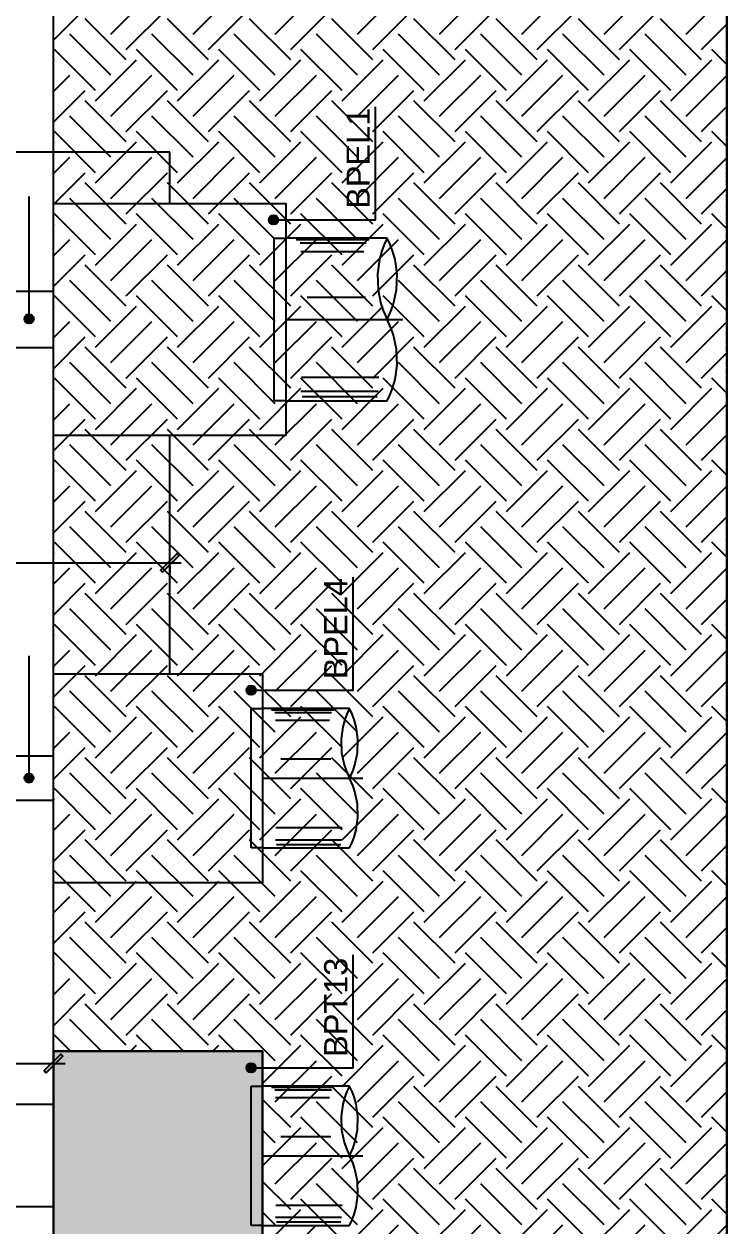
# Model space of a CAD drawing. Extents: x -1789 to 4156, y -3064 to 1391.
# Drawn here: x 1844 to 2147, y -883 to -366 of the extents above; entities that cross this region are included whole.
import ezdxf

# ---------------------------------------------------------------- set-up
doc = ezdxf.new("R2010")
doc.units = 0
doc.linetypes.add('ESTILO_TQS_0003', pattern=[0.92, 0.3, -0.15, 0.02, -0.15, 0.3])
doc.linetypes.add('ESTILO_TQS_0005', pattern=[0.4, 0.3, -0.1])
for name, color, linetype in [('1', 1, 'CONTINUOUS'), ('13', 35, 'CONTINUOUS'), ('2', 2, 'CONTINUOUS'), ('3', 3, 'CONTINUOUS'), ('4', 4, 'CONTINUOUS'), ('8', 8, 'CONTINUOUS')]:
    doc.layers.add(name, color=color, linetype=linetype)
doc.styles.add('TQS_ARIAL', font='arial.ttf')

msp = doc.modelspace()

# ---------------------------------------------------------------- linework, layer by layer
at = {"layer": '1', "linetype": 'Continuous'}
for p, q in [((1846.45735, -493.0661), (1846.45735, -440.2247)), ((2000.53265, -458.2196), (1956.93695, -458.2196)), ((1992.81235, -458.95955), (1961.4085, -458.95955)), ((1991.4491, -460.35265), (1963.03565, -460.35265)), ((1990.42675, -464.12295), (1963.39725, -464.12295)), ((1991.10835, -483.69475), (1966.10915, -483.69485)), ((1996.90175, -518.13625), (1963.578, -518.13615)), ((1996.56095, -524.22785), (1963.39725, -524.22785)), ((1996.22015, -526.5708), (1963.93955, -526.5708)), ((1956.93695, -528.2196), (2000.53265, -528.2196)), ((1651.93695, -597.97875), (1911.93695, -597.97875)), ((1906.93695, -599.4696), (1906.93695, -602.97875)), ((1846.44015, -690.7809), (1846.44015, -637.9395)), ((1984.3047, -660.7196), (1946.93695, -660.7196)), ((1977.6873, -661.35385), (1950.7697, -661.35385)), ((1976.5188, -662.5479), (1952.1644, -662.5479)), ((1975.6425, -665.77965), (1952.47435, -665.77965)), ((1976.2267, -682.55545), (1954.79885, -682.5555)), ((1981.1925, -712.0767), (1952.6293, -712.07665)), ((1980.9004, -717.2981), (1952.47435, -717.2981)), ((1946.93695, -720.7196), (1984.3047, -720.7196)), ((1980.60825, -719.30635), (1952.93915, -719.30635)), ((1856.93695, -826.2197), (1856.93695, -808.49245)), ((1771.93695, -813.49245), (1861.93695, -813.49245)), ((1984.3047, -823.2197), (1946.93695, -823.2197)), ((1977.6873, -823.85395), (1950.7697, -823.85395)), ((1976.5188, -825.048), (1952.1644, -825.048)), ((1975.6425, -828.2797), (1952.47435, -828.2797)), ((1976.2267, -845.05555), (1954.79885, -845.0556)), ((1981.1925, -874.5768), (1952.6293, -874.57675)), ((1946.93695, -883.2197), (1984.3047, -883.2197)), ((1980.9004, -879.7982), (1952.47435, -879.7982)), ((1980.60825, -881.80645), (1952.93915, -881.80645))]:
    msp.add_line(p, q, dxfattribs=at)
at = {"layer": '1', "linetype": 'ESTILO_TQS_0005'}
for p, q in [((1956.93695, -493.2196), (2007.1902, -493.2196)), ((1946.93695, -690.7196), (1990.01115, -690.7196)), ((1946.93695, -853.2197), (1990.01115, -853.2197))]:
    msp.add_line(p, q, dxfattribs=at)
at = {"layer": '1', "linetype": 'Continuous'}
for points in [[(1951.6132, -450.26295), (1995.5301, -450.26295), (1995.5301, -401.63485)], [(2000.5327, -458.2196), (1999.24855, -460.9575), (1998.2376, -463.6343), (1997.1947, -467.36605), (1996.32515, -473.59425), (1996.56065, -480.44565), (1997.8044, -486.42635), (1998.78475, -489.32855), (2000.5327, -493.2196)], [(2000.5326, -493.2196), (2002.28055, -489.32855), (2003.2609, -486.42635), (2004.5047, -480.44565), (2004.74015, -473.59425), (2003.8706, -467.36605), (2002.82765, -463.6343), (2001.81675, -460.9575), (2000.5326, -458.2196)], [(2000.53265, -528.2196), (2001.81675, -525.48175), (2002.82775, -522.8049), (2003.8706, -519.0731), (2004.7402, -512.845), (2004.5048, -505.99355), (2003.26095, -500.0129), (2002.28055, -497.1107), (2000.53265, -493.21965)], [(1903.8428, -601.95675), (1910.9881, -594.8115), (1910.1042, -593.9276), (1902.95895, -601.07285), (1903.8428, -601.95675)], [(1941.9725, -652.7545), (1985.88935, -652.7545), (1985.88935, -604.12645)], [(1984.30475, -660.7196), (1983.20405, -663.0664), (1982.3375, -665.3608), (1981.4436, -668.55945), (1980.69825, -673.89785), (1980.9001, -679.7705), (1981.9662, -684.89685), (1982.8065, -687.38445), (1984.30475, -690.7196)], [(1984.30465, -690.7196), (1985.80285, -687.38445), (1986.6432, -684.89685), (1987.7093, -679.7705), (1987.9111, -673.89785), (1987.1658, -668.55945), (1986.27185, -665.3608), (1985.40535, -663.0664), (1984.30465, -660.7196)], [(1984.3047, -720.7196), (1985.40535, -718.37285), (1986.2719, -716.0784), (1987.1658, -712.87975), (1987.91115, -707.5414), (1987.70935, -701.6687), (1986.64325, -696.54245), (1985.80285, -694.0548), (1984.3047, -690.71965)], [(1941.9725, -815.3695), (1985.88935, -815.3695), (1985.88935, -766.74145)], [(1853.8428, -817.4705), (1860.9881, -810.3252), (1860.1042, -809.4413), (1852.95895, -816.5866), (1853.8428, -817.4705)], [(1984.30475, -823.2197), (1983.20405, -825.56645), (1982.3375, -827.86085), (1981.4436, -831.0595), (1980.69825, -836.39795), (1980.9001, -842.27055), (1981.9662, -847.3969), (1982.8065, -849.8845), (1984.30475, -853.2197)], [(1984.30465, -853.2197), (1985.80285, -849.8845), (1986.6432, -847.3969), (1987.7093, -842.27055), (1987.9111, -836.39795), (1987.1658, -831.0595), (1986.27185, -827.86085), (1985.40535, -825.56645), (1984.30465, -823.2197)], [(1984.3047, -883.2197), (1985.40535, -880.87295), (1986.2719, -878.5785), (1987.1658, -875.37985), (1987.91115, -870.04145), (1987.70935, -864.16875), (1986.64325, -859.0425), (1985.80285, -856.5549), (1984.3047, -853.21975)]]:
    msp.add_lwpolyline(points, dxfattribs=at)
at = {"layer": '1', "linetype": 'ESTILO_TQS_0005'}
for points in [[(1956.93695, -528.2196), (1951.93695, -528.2196), (1951.93695, -458.2196), (1956.93695, -458.2196)], [(1946.93695, -720.7196), (1941.93695, -720.7196), (1941.93695, -660.7196), (1946.93695, -660.7196)], [(1946.93695, -883.2197), (1941.93695, -883.2197), (1941.93695, -823.2197), (1946.93695, -823.2197)]]:
    msp.add_lwpolyline(points, dxfattribs=at)
at = {"layer": '1', "linetype": 'Continuous'}
for centre in [(1951.6132, -450.26295), (1846.44015, -492.896), (1941.9725, -652.7545), (1846.42295, -690.6108), (1941.9725, -815.3695)]:
    msp.add_circle(centre, 2, dxfattribs=at)
for points in [[(1953.6132, -450.26295), (1950.6132, -448.5309), (1949.7338, -449.5789)], [(1953.6132, -450.26295), (1949.7338, -449.5789), (1949.7338, -450.94695)], [(1953.6132, -450.26295), (1951.9605, -448.2933), (1950.6132, -448.5309)], [(1953.6132, -450.26295), (1953.1453, -448.97735), (1951.9605, -448.2933)], [(1953.6132, -450.26295), (1949.7338, -450.94695), (1950.6132, -451.995)], [(1953.6132, -450.26295), (1950.6132, -451.995), (1951.9605, -452.23255)], [(1953.6132, -450.26295), (1951.9605, -452.23255), (1953.1453, -451.5485)], [(1953.6132, -450.26295), (1953.1453, -451.5485), (1953.6132, -450.26295)], [(1848.44015, -492.896), (1845.44015, -491.16395), (1844.56075, -492.21195)], [(1848.44015, -492.896), (1846.78745, -490.92635), (1845.44015, -491.16395)], [(1848.44015, -492.896), (1847.97225, -491.6104), (1846.78745, -490.92635)], [(1848.44015, -492.896), (1844.56075, -492.21195), (1844.56075, -493.58)], [(1848.44015, -492.896), (1844.56075, -493.58), (1845.44015, -494.62805)], [(1848.44015, -492.896), (1845.44015, -494.62805), (1846.78745, -494.8656)], [(1848.44015, -492.896), (1846.78745, -494.8656), (1847.97225, -494.18155)], [(1848.44015, -492.896), (1847.97225, -494.18155), (1848.44015, -492.896)], [(1903.8428, -601.95675), (1910.1042, -593.9276), (1902.95895, -601.07285)], [(1903.8428, -601.95675), (1910.9881, -594.8115), (1910.1042, -593.9276)], [(1903.8428, -601.95675), (1902.95895, -601.07285), (1903.8428, -601.95675)], [(1943.9725, -652.7545), (1940.9725, -651.02245), (1940.0931, -652.0705)], [(1943.9725, -652.7545), (1942.3198, -650.7849), (1940.9725, -651.02245)], [(1943.9725, -652.7545), (1943.5046, -651.46895), (1942.3198, -650.7849)], [(1943.9725, -652.7545), (1940.0931, -652.0705), (1940.0931, -653.43855)], [(1943.9725, -652.7545), (1940.0931, -653.43855), (1940.9725, -654.4866)], [(1943.9725, -652.7545), (1940.9725, -654.4866), (1942.3198, -654.72415)], [(1943.9725, -652.7545), (1942.3198, -654.72415), (1943.5046, -654.0401)], [(1943.9725, -652.7545), (1943.5046, -654.0401), (1943.9725, -652.7545)], [(1848.42295, -690.6108), (1845.42295, -688.87875), (1844.5436, -689.92675)], [(1848.42295, -690.6108), (1844.5436, -689.92675), (1844.5436, -691.2948)], [(1848.42295, -690.6108), (1844.5436, -691.2948), (1845.42295, -692.34285)], [(1848.42295, -690.6108), (1846.77025, -688.64115), (1845.42295, -688.87875)], [(1848.42295, -690.6108), (1845.42295, -692.34285), (1846.77025, -692.5804)], [(1848.42295, -690.6108), (1847.95505, -689.3252), (1846.77025, -688.64115)], [(1848.42295, -690.6108), (1846.77025, -692.5804), (1847.95505, -691.89635)], [(1848.42295, -690.6108), (1847.95505, -691.89635), (1848.42295, -690.6108)], [(1853.8428, -817.4705), (1860.1042, -809.4413), (1852.95895, -816.5866)], [(1853.8428, -817.4705), (1860.9881, -810.3252), (1860.1042, -809.4413)], [(1853.8428, -817.4705), (1852.95895, -816.5866), (1853.8428, -817.4705)], [(1943.9725, -815.3695), (1940.9725, -813.63745), (1940.0931, -814.68545)], [(1943.9725, -815.3695), (1940.0931, -814.68545), (1940.0931, -816.05355)], [(1943.9725, -815.3695), (1940.0931, -816.05355), (1940.9725, -817.10155)], [(1943.9725, -815.3695), (1942.3198, -813.3999), (1940.9725, -813.63745)], [(1943.9725, -815.3695), (1940.9725, -817.10155), (1942.3198, -817.3391)], [(1943.9725, -815.3695), (1943.5046, -814.08395), (1942.3198, -813.3999)], [(1943.9725, -815.3695), (1942.3198, -817.3391), (1943.5046, -816.6551)], [(1943.9725, -815.3695), (1943.5046, -816.6551), (1943.9725, -815.3695)]]:
    msp.add_solid(points, dxfattribs=at)
at = {"layer": '13', "linetype": 'Continuous'}
for p, q in [((1881.64975, -370.3547), (1899.3274, -352.67705)), ((1917.0051, -370.3547), (1934.68275, -352.67705)), ((1952.3604, -370.3547), (1970.0381, -352.67705)), ((1987.71575, -370.3547), (2005.3934, -352.67705)), ((2023.0711, -370.3547), (2040.74875, -352.67705)), ((2058.42645, -370.3547), (2076.1041, -352.67705)), ((2093.78175, -370.3547), (2111.45945, -352.67705)), ((2129.1371, -370.3547), (2146.65185, -352.83995)), ((1856.93695, -372.9704), (1870.6012, -359.30615)), ((1888.27885, -376.98385), (1905.95655, -359.30615)), ((1923.6342, -376.98385), (1941.31185, -359.30615)), ((1958.98955, -376.98385), (1976.6672, -359.30615)), ((1994.3449, -376.98385), (2012.02255, -359.30615)), ((2029.7002, -376.98385), (2047.3779, -359.30615)), ((2065.05555, -376.98385), (2082.73325, -359.30615)), ((2100.4109, -376.98385), (2118.08855, -359.30615)), ((1888.27885, -381.40325), (1870.6012, -363.7256)), ((1923.6342, -381.40325), (1905.95655, -363.7256)), ((1958.98955, -381.40325), (1941.31185, -363.7256)), ((1994.3449, -381.40325), (1976.6672, -363.7256)), ((2029.7002, -381.40325), (2012.02255, -363.7256)), ((2065.05555, -381.40325), (2047.3779, -363.7256)), ((2100.4109, -381.40325), (2082.73325, -363.7256)), ((2135.76625, -381.40325), (2118.08855, -363.7256)), ((2135.76625, -376.98385), (2146.65185, -366.0982)), ((1881.64975, -388.03235), (1863.97205, -370.3547)), ((1917.0051, -388.03235), (1899.3274, -370.3547)), ((1952.3604, -388.03235), (1934.68275, -370.3547)), ((1987.71575, -388.03235), (1970.0381, -370.3547)), ((2023.0711, -388.03235), (2005.3934, -370.3547)), ((2058.42645, -388.03235), (2040.74875, -370.3547)), ((2093.78175, -388.03235), (2076.1041, -370.3547)), ((2129.1371, -388.03235), (2111.45945, -370.3547)), ((2146.65185, -370.1918), (2146.65185, -370.1918)), ((1875.0206, -394.6615), (1857.34295, -376.98385)), ((1910.37595, -394.6615), (1892.6983, -376.98385)), ((1945.7313, -394.6615), (1928.0536, -376.98385)), ((1981.08665, -394.6615), (1963.40895, -376.98385)), ((2016.44195, -394.6615), (1998.7643, -376.98385)), ((2051.7973, -394.6615), (2034.11965, -376.98385)), ((2087.15265, -394.6615), (2069.47495, -376.98385)), ((2122.508, -394.6615), (2104.8303, -376.98385)), ((2146.65185, -383.45005), (2140.18565, -376.98385)), ((1856.93695, -381.8092), (1857.34295, -381.40325)), ((1875.0206, -399.0809), (1892.6983, -381.40325)), ((1910.37595, -399.0809), (1928.0536, -381.40325)), ((1945.7313, -399.0809), (1963.40895, -381.40325)), ((1981.08665, -399.0809), (1998.7643, -381.40325)), ((2016.44195, -399.0809), (2034.11965, -381.40325)), ((2051.7973, -399.0809), (2069.47495, -381.40325)), ((2087.15265, -399.0809), (2104.8303, -381.40325)), ((2122.508, -399.0809), (2140.18565, -381.40325)), ((1856.93695, -395.06745), (1863.97205, -388.03235)), ((1881.64975, -405.71005), (1899.3274, -388.03235)), ((1917.0051, -405.71005), (1934.68275, -388.03235)), ((1952.3604, -405.71005), (1970.0381, -388.03235)), ((1987.71575, -405.71005), (2005.3934, -388.03235)), ((2023.0711, -405.71005), (2040.74875, -388.03235)), ((2058.42645, -405.71005), (2076.1041, -388.03235)), ((2093.78175, -405.71005), (2111.45945, -388.03235)), ((2129.1371, -405.71005), (2146.65185, -388.1953)), ((2146.65185, -392.28885), (2146.65185, -392.28885)), ((1856.93695, -408.32575), (1870.6012, -394.6615)), ((1888.27885, -412.33915), (1905.95655, -394.6615)), ((1923.6342, -412.33915), (1941.31185, -394.6615)), ((1958.98955, -412.33915), (1976.6672, -394.6615)), ((1994.3449, -412.33915), (2012.02255, -394.6615)), ((2029.7002, -412.33915), (2047.3779, -394.6615)), ((2065.05555, -412.33915), (2082.73325, -394.6615)), ((2100.4109, -412.33915), (2118.08855, -394.6615)), ((1888.27885, -416.7586), (1870.6012, -399.0809)), ((1923.6342, -416.7586), (1905.95655, -399.0809)), ((1958.98955, -416.7586), (1941.31185, -399.0809)), ((1994.3449, -416.7586), (1976.6672, -399.0809)), ((2029.7002, -416.7586), (2012.02255, -399.0809)), ((2065.05555, -416.7586), (2047.3779, -399.0809)), ((2100.4109, -416.7586), (2082.73325, -399.0809)), ((2135.76625, -416.7586), (2118.08855, -399.0809)), ((2135.76625, -412.33915), (2146.65185, -401.45355)), ((1881.64975, -423.3877), (1863.97205, -405.71005)), ((1917.0051, -423.3877), (1899.3274, -405.71005)), ((1952.3604, -423.3877), (1934.68275, -405.71005)), ((1987.71575, -423.3877), (1970.0381, -405.71005)), ((2023.0711, -423.3877), (2005.3934, -405.71005)), ((2058.42645, -423.3877), (2040.74875, -405.71005)), ((2093.78175, -423.3877), (2076.1041, -405.71005)), ((2129.1371, -423.3877), (2111.45945, -405.71005)), ((2146.65185, -405.5471), (2146.65185, -405.5471)), ((1875.0206, -430.01685), (1857.34295, -412.33915)), ((1910.37595, -430.01685), (1892.6983, -412.33915)), ((1945.7313, -430.01685), (1928.0536, -412.33915)), ((1981.08665, -430.01685), (1963.40895, -412.33915)), ((2016.44195, -430.01685), (1998.7643, -412.33915)), ((2051.7973, -430.01685), (2034.11965, -412.33915)), ((2087.15265, -430.01685), (2069.47495, -412.33915)), ((2122.508, -430.01685), (2104.8303, -412.33915)), ((2146.65185, -418.80535), (2140.18565, -412.33915)), ((1856.93695, -417.16455), (1857.34295, -416.7586)), ((1875.0206, -434.43625), (1892.6983, -416.7586)), ((1910.37595, -434.43625), (1928.0536, -416.7586)), ((1945.7313, -434.43625), (1963.40895, -416.7586)), ((1981.08665, -434.43625), (1998.7643, -416.7586)), ((2016.44195, -434.43625), (2034.11965, -416.7586)), ((2051.7973, -434.43625), (2069.47495, -416.7586)), ((2087.15265, -434.43625), (2104.8303, -416.7586)), ((2122.508, -434.43625), (2140.18565, -416.7586)), ((1856.93695, -430.4228), (1863.97205, -423.3877)), ((1881.64975, -441.0654), (1899.3274, -423.3877)), ((1917.0051, -441.0654), (1934.68275, -423.3877)), ((1952.3604, -441.0654), (1970.0381, -423.3877)), ((1987.71575, -441.0654), (2005.3934, -423.3877)), ((2023.0711, -441.0654), (2040.74875, -423.3877)), ((2058.42645, -441.0654), (2076.1041, -423.3877)), ((2093.78175, -441.0654), (2111.45945, -423.3877)), ((2129.1371, -441.0654), (2146.65185, -423.55065)), ((2146.65185, -427.6442), (2146.65185, -427.6442)), ((1856.93695, -443.68105), (1870.6012, -430.01685)), ((1888.27885, -452.11395), (1870.6012, -434.43625)), ((1888.27885, -447.6945), (1905.95655, -430.01685)), ((1923.6342, -452.11395), (1905.95655, -434.43625)), ((1923.6342, -447.6945), (1941.31185, -430.01685)), ((1958.98955, -452.11395), (1941.31185, -434.43625)), ((1958.98955, -447.6945), (1976.6672, -430.01685)), ((1994.3449, -452.11395), (1976.6672, -434.43625)), ((1994.3449, -447.6945), (2012.02255, -430.01685)), ((2029.7002, -452.11395), (2012.02255, -434.43625)), ((2029.7002, -447.6945), (2047.3779, -430.01685)), ((2065.05555, -452.11395), (2047.3779, -434.43625)), ((2065.05555, -447.6945), (2082.73325, -430.01685)), ((2100.4109, -452.11395), (2082.73325, -434.43625)), ((2100.4109, -447.6945), (2118.08855, -430.01685)), ((2135.76625, -452.11395), (2118.08855, -434.43625)), ((2135.76625, -447.6945), (2146.65185, -436.8089)), ((1881.64975, -458.74305), (1863.97205, -441.0654)), ((1917.0051, -458.74305), (1899.3274, -441.0654)), ((1952.3604, -458.74305), (1934.68275, -441.0654)), ((1987.71575, -458.74305), (1970.0381, -441.0654)), ((2023.0711, -458.74305), (2005.3934, -441.0654)), ((2058.42645, -458.74305), (2040.74875, -441.0654)), ((2093.78175, -458.74305), (2076.1041, -441.0654)), ((2129.1371, -458.74305), (2111.45945, -441.0654)), ((2146.65185, -440.90245), (2146.65185, -440.90245)), ((1875.0206, -465.3722), (1857.34295, -447.6945)), ((1910.37595, -465.3722), (1892.6983, -447.6945)), ((1945.7313, -465.3722), (1928.0536, -447.6945)), ((1981.08665, -465.3722), (1963.40895, -447.6945)), ((2016.44195, -465.3722), (1998.7643, -447.6945)), ((2051.7973, -465.3722), (2034.11965, -447.6945)), ((2087.15265, -465.3722), (2069.47495, -447.6945)), ((2122.508, -465.3722), (2104.8303, -447.6945)), ((2146.65185, -454.1607), (2140.18565, -447.6945)), ((1856.93695, -452.5199), (1857.34295, -452.11395)), ((1875.0206, -469.7916), (1892.6983, -452.11395)), ((1910.37595, -469.7916), (1928.0536, -452.11395)), ((1945.7313, -469.7916), (1963.40895, -452.11395)), ((1981.08665, -469.7916), (1998.7643, -452.11395)), ((2016.44195, -469.7916), (2034.11965, -452.11395)), ((2051.7973, -469.7916), (2069.47495, -452.11395)), ((2087.15265, -469.7916), (2104.8303, -452.11395)), ((2122.508, -469.7916), (2140.18565, -452.11395)), ((1856.93695, -465.77815), (1863.97205, -458.74305)), ((1881.64975, -476.4207), (1899.3274, -458.74305)), ((1917.0051, -476.4207), (1934.68275, -458.74305)), ((1952.3604, -476.4207), (1970.0381, -458.74305)), ((1987.71575, -476.4207), (2005.3934, -458.74305)), ((2023.0711, -476.4207), (2040.74875, -458.74305)), ((2058.42645, -476.4207), (2076.1041, -458.74305)), ((2093.78175, -476.4207), (2111.45945, -458.74305)), ((2129.1371, -476.4207), (2146.65185, -458.90595)), ((1856.93695, -479.0364), (1870.6012, -465.3722)), ((1888.27885, -483.04985), (1905.95655, -465.3722)), ((1923.6342, -483.04985), (1941.31185, -465.3722)), ((1958.98955, -483.04985), (1976.6672, -465.3722)), ((1994.3449, -483.04985), (2012.02255, -465.3722)), ((2029.7002, -483.04985), (2047.3779, -465.3722)), ((2065.05555, -483.04985), (2082.73325, -465.3722)), ((2100.4109, -483.04985), (2118.08855, -465.3722)), ((2146.65185, -462.99955), (2146.65185, -462.99955)), ((1888.27885, -487.46925), (1870.6012, -469.7916)), ((1923.6342, -487.46925), (1905.95655, -469.7916)), ((1958.98955, -487.46925), (1941.31185, -469.7916)), ((1994.3449, -487.46925), (1976.6672, -469.7916)), ((2029.7002, -487.46925), (2012.02255, -469.7916)), ((2065.05555, -487.46925), (2047.3779, -469.7916)), ((2100.4109, -487.46925), (2082.73325, -469.7916)), ((2135.76625, -487.46925), (2118.08855, -469.7916)), ((2135.76625, -483.04985), (2146.65185, -472.16425)), ((1881.64975, -494.0984), (1863.97205, -476.4207)), ((1917.0051, -494.0984), (1899.3274, -476.4207)), ((1952.3604, -494.0984), (1934.68275, -476.4207)), ((1987.71575, -494.0984), (1970.0381, -476.4207)), ((2023.0711, -494.0984), (2005.3934, -476.4207)), ((2058.42645, -494.0984), (2040.74875, -476.4207)), ((2093.78175, -494.0984), (2076.1041, -476.4207)), ((2129.1371, -494.0984), (2111.45945, -476.4207)), ((2146.65185, -476.2578), (2146.65185, -476.2578)), ((1875.0206, -500.7275), (1857.34295, -483.04985)), ((1910.37595, -500.7275), (1892.6983, -483.04985)), ((1945.7313, -500.7275), (1928.0536, -483.04985)), ((1981.08665, -500.7275), (1963.40895, -483.04985)), ((2016.44195, -500.7275), (1998.7643, -483.04985)), ((2051.7973, -500.7275), (2034.11965, -483.04985)), ((2087.15265, -500.7275), (2069.47495, -483.04985)), ((2122.508, -500.7275), (2104.8303, -483.04985)), ((2146.65185, -489.51605), (2140.18565, -483.04985)), ((1856.93695, -487.87525), (1857.34295, -487.46925)), ((1875.0206, -505.14695), (1892.6983, -487.46925)), ((1910.37595, -505.14695), (1928.0536, -487.46925)), ((1945.7313, -505.14695), (1963.40895, -487.46925)), ((1981.08665, -505.14695), (1998.7643, -487.46925)), ((2016.44195, -505.14695), (2034.11965, -487.46925)), ((2051.7973, -505.14695), (2069.47495, -487.46925)), ((2087.15265, -505.14695), (2104.8303, -487.46925)), ((2122.508, -505.14695), (2140.18565, -487.46925)), ((1856.93695, -501.1335), (1863.97205, -494.0984)), ((1881.64975, -511.77605), (1899.3274, -494.0984)), ((1917.0051, -511.77605), (1934.68275, -494.0984)), ((1952.3604, -511.77605), (1970.0381, -494.0984)), ((1987.71575, -511.77605), (2005.3934, -494.0984)), ((2023.0711, -511.77605), (2040.74875, -494.0984)), ((2058.42645, -511.77605), (2076.1041, -494.0984)), ((2093.78175, -511.77605), (2111.45945, -494.0984)), ((2129.1371, -511.77605), (2146.65185, -494.2613)), ((1856.93695, -514.39175), (1870.6012, -500.7275)), ((1888.27885, -518.4052), (1905.95655, -500.7275)), ((1923.6342, -518.4052), (1941.31185, -500.7275)), ((1958.98955, -518.4052), (1976.6672, -500.7275)), ((1994.3449, -518.4052), (2012.02255, -500.7275)), ((2029.7002, -518.4052), (2047.3779, -500.7275)), ((2065.05555, -518.4052), (2082.73325, -500.7275)), ((2100.4109, -518.4052), (2118.08855, -500.7275)), ((2146.65185, -498.3549), (2146.65185, -498.3549)), ((1888.27885, -522.8246), (1870.6012, -505.14695)), ((1923.6342, -522.8246), (1905.95655, -505.14695)), ((1958.98955, -522.8246), (1941.31185, -505.14695)), ((1994.3449, -522.8246), (1976.6672, -505.14695)), ((2029.7002, -522.8246), (2012.02255, -505.14695)), ((2065.05555, -522.8246), (2047.3779, -505.14695)), ((2100.4109, -522.8246), (2082.73325, -505.14695)), ((2135.76625, -522.8246), (2118.08855, -505.14695)), ((1881.64975, -529.45375), (1863.97205, -511.77605)), ((1917.0051, -529.45375), (1899.3274, -511.77605)), ((1952.3604, -529.45375), (1934.68275, -511.77605)), ((1987.71575, -529.45375), (1970.0381, -511.77605)), ((2023.0711, -529.45375), (2005.3934, -511.77605)), ((2058.42645, -529.45375), (2040.74875, -511.77605)), ((2093.78175, -529.45375), (2076.1041, -511.77605)), ((2129.1371, -529.45375), (2111.45945, -511.77605)), ((2135.76625, -518.4052), (2146.65185, -507.51955)), ((2146.65185, -511.61315), (2146.65185, -511.61315)), ((1875.0206, -536.08285), (1857.34295, -518.4052)), ((1910.37595, -536.08285), (1892.6983, -518.4052)), ((1945.7313, -536.08285), (1928.0536, -518.4052)), ((1981.08665, -536.08285), (1963.40895, -518.4052)), ((2016.44195, -536.08285), (1998.7643, -518.4052)), ((2051.7973, -536.08285), (2034.11965, -518.4052)), ((2087.15265, -536.08285), (2069.47495, -518.4052)), ((2122.508, -536.08285), (2104.8303, -518.4052)), ((2146.65185, -524.8714), (2140.18565, -518.4052)), ((1856.93695, -523.2306), (1857.34295, -522.8246)), ((1875.0206, -540.50225), (1892.6983, -522.8246)), ((1910.37595, -540.50225), (1928.0536, -522.8246)), ((1945.7313, -540.50225), (1963.40895, -522.8246)), ((1981.08665, -540.50225), (1998.7643, -522.8246)), ((2016.44195, -540.50225), (2034.11965, -522.8246)), ((2051.7973, -540.50225), (2069.47495, -522.8246)), ((2087.15265, -540.50225), (2104.8303, -522.8246)), ((2122.508, -540.50225), (2140.18565, -522.8246)), ((1856.93695, -536.48885), (1863.97205, -529.45375)), ((1881.64975, -547.1314), (1899.3274, -529.45375)), ((1917.0051, -547.1314), (1934.68275, -529.45375)), ((1952.3604, -547.1314), (1970.0381, -529.45375)), ((1987.71575, -547.1314), (2005.3934, -529.45375)), ((2023.0711, -547.1314), (2040.74875, -529.45375)), ((2058.42645, -547.1314), (2076.1041, -529.45375)), ((2093.78175, -547.1314), (2111.45945, -529.45375)), ((2129.1371, -547.1314), (2146.65185, -529.61665)), ((1856.93695, -549.7471), (1870.6012, -536.08285)), ((1888.27885, -553.76055), (1905.95655, -536.08285)), ((1923.6342, -553.76055), (1941.31185, -536.08285)), ((1958.98955, -553.76055), (1976.6672, -536.08285)), ((1994.3449, -553.76055), (2012.02255, -536.08285)), ((2029.7002, -553.76055), (2047.3779, -536.08285)), ((2065.05555, -553.76055), (2082.73325, -536.08285)), ((2100.4109, -553.76055), (2118.08855, -536.08285)), ((2146.65185, -533.71025), (2146.65185, -533.71025)), ((1888.27885, -558.17995), (1870.6012, -540.50225)), ((1923.6342, -558.17995), (1905.95655, -540.50225)), ((1958.98955, -558.17995), (1941.31185, -540.50225)), ((1994.3449, -558.17995), (1976.6672, -540.50225)), ((2029.7002, -558.17995), (2012.02255, -540.50225)), ((2065.05555, -558.17995), (2047.3779, -540.50225)), ((2100.4109, -558.17995), (2082.73325, -540.50225)), ((2135.76625, -558.17995), (2118.08855, -540.50225)), ((2135.76625, -553.76055), (2146.65185, -542.8749)), ((1881.64975, -564.80905), (1863.97205, -547.1314)), ((1917.0051, -564.80905), (1899.3274, -547.1314)), ((1952.3604, -564.80905), (1934.68275, -547.1314)), ((1987.71575, -564.80905), (1970.0381, -547.1314)), ((2023.0711, -564.80905), (2005.3934, -547.1314)), ((2058.42645, -564.80905), (2040.74875, -547.1314)), ((2093.78175, -564.80905), (2076.1041, -547.1314)), ((2129.1371, -564.80905), (2111.45945, -547.1314)), ((2146.65185, -546.9685), (2146.65185, -546.9685)), ((1856.93695, -558.5859), (1857.34295, -558.17995)), ((1875.0206, -571.4382), (1857.34295, -553.76055)), ((1875.0206, -575.8576), (1892.6983, -558.17995)), ((1910.37595, -571.4382), (1892.6983, -553.76055)), ((1910.37595, -575.8576), (1928.0536, -558.17995)), ((1945.7313, -571.4382), (1928.0536, -553.76055)), ((1945.7313, -575.8576), (1963.40895, -558.17995)), ((1981.08665, -571.4382), (1963.40895, -553.76055)), ((1981.08665, -575.8576), (1998.7643, -558.17995)), ((2016.44195, -571.4382), (1998.7643, -553.76055)), ((2016.44195, -575.8576), (2034.11965, -558.17995)), ((2051.7973, -571.4382), (2034.11965, -553.76055)), ((2051.7973, -575.8576), (2069.47495, -558.17995)), ((2087.15265, -571.4382), (2069.47495, -553.76055)), ((2087.15265, -575.8576), (2104.8303, -558.17995)), ((2122.508, -571.4382), (2104.8303, -553.76055)), ((2122.508, -575.8576), (2140.18565, -558.17995)), ((2146.65185, -560.22675), (2140.18565, -553.76055)), ((1856.93695, -571.84415), (1863.97205, -564.80905)), ((1881.64975, -582.48675), (1899.3274, -564.80905)), ((1917.0051, -582.48675), (1934.68275, -564.80905)), ((1952.3604, -582.48675), (1970.0381, -564.80905)), ((1987.71575, -582.48675), (2005.3934, -564.80905)), ((2023.0711, -582.48675), (2040.74875, -564.80905)), ((2058.42645, -582.48675), (2076.1041, -564.80905)), ((2093.78175, -582.48675), (2111.45945, -564.80905)), ((2129.1371, -582.48675), (2146.65185, -564.972)), ((2146.65185, -569.06555), (2146.65185, -569.06555)), ((1856.93695, -585.1024), (1870.6012, -571.4382)), ((1888.27885, -589.11585), (1905.95655, -571.4382)), ((1923.6342, -589.11585), (1941.31185, -571.4382)), ((1958.98955, -589.11585), (1976.6672, -571.4382)), ((1994.3449, -589.11585), (2012.02255, -571.4382)), ((2029.7002, -589.11585), (2047.3779, -571.4382)), ((2065.05555, -589.11585), (2082.73325, -571.4382)), ((2100.4109, -589.11585), (2118.08855, -571.4382)), ((1888.27885, -593.5353), (1870.6012, -575.8576)), ((1923.6342, -593.5353), (1905.95655, -575.8576)), ((1958.98955, -593.5353), (1941.31185, -575.8576)), ((1994.3449, -593.5353), (1976.6672, -575.8576)), ((2029.7002, -593.5353), (2012.02255, -575.8576)), ((2065.05555, -593.5353), (2047.3779, -575.8576)), ((2100.4109, -593.5353), (2082.73325, -575.8576)), ((2135.76625, -593.5353), (2118.08855, -575.8576)), ((2135.76625, -589.11585), (2146.65185, -578.23025)), ((1881.64975, -600.1644), (1863.97205, -582.48675)), ((1917.0051, -600.1644), (1899.3274, -582.48675)), ((1952.3604, -600.1644), (1934.68275, -582.48675)), ((1987.71575, -600.1644), (1970.0381, -582.48675)), ((2023.0711, -600.1644), (2005.3934, -582.48675)), ((2058.42645, -600.1644), (2040.74875, -582.48675)), ((2093.78175, -600.1644), (2076.1041, -582.48675)), ((2129.1371, -600.1644), (2111.45945, -582.48675)), ((2146.65185, -582.3238), (2146.65185, -582.3238)), ((1875.0206, -606.79355), (1857.34295, -589.11585)), ((1910.37595, -606.79355), (1892.6983, -589.11585)), ((1945.7313, -606.79355), (1928.0536, -589.11585)), ((1981.08665, -606.79355), (1963.40895, -589.11585)), ((2016.44195, -606.79355), (1998.7643, -589.11585)), ((2051.7973, -606.79355), (2034.11965, -589.11585)), ((2087.15265, -606.79355), (2069.47495, -589.11585)), ((2122.508, -606.79355), (2104.8303, -589.11585)), ((2146.65185, -595.58205), (2140.18565, -589.11585)), ((1856.93695, -593.94125), (1857.34295, -593.5353)), ((1875.0206, -611.21295), (1892.6983, -593.5353)), ((1910.37595, -611.21295), (1928.0536, -593.5353)), ((1945.7313, -611.21295), (1963.40895, -593.5353)), ((1981.08665, -611.21295), (1998.7643, -593.5353)), ((2016.44195, -611.21295), (2034.11965, -593.5353)), ((2051.7973, -611.21295), (2069.47495, -593.5353)), ((2087.15265, -611.21295), (2104.8303, -593.5353)), ((2122.508, -611.21295), (2140.18565, -593.5353)), ((1856.93695, -607.1995), (1863.97205, -600.1644)), ((1881.64975, -617.8421), (1899.3274, -600.1644)), ((1917.0051, -617.8421), (1934.68275, -600.1644)), ((1952.3604, -617.8421), (1970.0381, -600.1644)), ((1987.71575, -617.8421), (2005.3934, -600.1644)), ((2023.0711, -617.8421), (2040.74875, -600.1644)), ((2058.42645, -617.8421), (2076.1041, -600.1644)), ((2093.78175, -617.8421), (2111.45945, -600.1644)), ((2129.1371, -617.8421), (2146.65185, -600.32735)), ((2146.65185, -604.4209), (2146.65185, -604.4209)), ((1856.93695, -620.45775), (1870.6012, -606.79355)), ((1888.27885, -624.4712), (1905.95655, -606.79355)), ((1923.6342, -624.4712), (1941.31185, -606.79355)), ((1958.98955, -624.4712), (1976.6672, -606.79355)), ((1994.3449, -624.4712), (2012.02255, -606.79355)), ((2029.7002, -624.4712), (2047.3779, -606.79355)), ((2065.05555, -624.4712), (2082.73325, -606.79355)), ((2100.4109, -624.4712), (2118.08855, -606.79355)), ((1888.27885, -628.8906), (1870.6012, -611.21295)), ((1923.6342, -628.8906), (1905.95655, -611.21295)), ((1958.98955, -628.8906), (1941.31185, -611.21295)), ((1994.3449, -628.8906), (1976.6672, -611.21295)), ((2029.7002, -628.8906), (2012.02255, -611.21295)), ((2065.05555, -628.8906), (2047.3779, -611.21295)), ((2100.4109, -628.8906), (2082.73325, -611.21295)), ((2135.76625, -628.8906), (2118.08855, -611.21295)), ((2135.76625, -624.4712), (2146.65185, -613.5856)), ((1881.64975, -635.51975), (1863.97205, -617.8421)), ((1917.0051, -635.51975), (1899.3274, -617.8421)), ((1952.3604, -635.51975), (1934.68275, -617.8421)), ((1987.71575, -635.51975), (1970.0381, -617.8421)), ((2023.0711, -635.51975), (2005.3934, -617.8421)), ((2058.42645, -635.51975), (2040.74875, -617.8421)), ((2093.78175, -635.51975), (2076.1041, -617.8421)), ((2129.1371, -635.51975), (2111.45945, -617.8421)), ((2146.65185, -617.67915), (2146.65185, -617.67915)), ((1875.0206, -642.14885), (1857.34295, -624.4712)), ((1910.37595, -642.14885), (1892.6983, -624.4712)), ((1945.7313, -642.14885), (1928.0536, -624.4712)), ((1981.08665, -642.14885), (1963.40895, -624.4712)), ((2016.44195, -642.14885), (1998.7643, -624.4712)), ((2051.7973, -642.14885), (2034.11965, -624.4712)), ((2087.15265, -642.14885), (2069.47495, -624.4712)), ((2122.508, -642.14885), (2104.8303, -624.4712)), ((2146.65185, -630.9374), (2140.18565, -624.4712)), ((1856.93695, -629.2966), (1857.34295, -628.8906)), ((1875.0206, -646.5683), (1892.6983, -628.8906)), ((1910.37595, -646.5683), (1928.0536, -628.8906)), ((1945.7313, -646.5683), (1963.40895, -628.8906)), ((1981.08665, -646.5683), (1998.7643, -628.8906)), ((2016.44195, -646.5683), (2034.11965, -628.8906)), ((2051.7973, -646.5683), (2069.47495, -628.8906)), ((2087.15265, -646.5683), (2104.8303, -628.8906)), ((2122.508, -646.5683), (2140.18565, -628.8906)), ((1856.93695, -642.55485), (1863.97205, -635.51975)), ((1881.64975, -653.1974), (1899.3274, -635.51975)), ((1917.0051, -653.1974), (1934.68275, -635.51975)), ((1952.3604, -653.1974), (1970.0381, -635.51975)), ((1987.71575, -653.1974), (2005.3934, -635.51975)), ((2023.0711, -653.1974), (2040.74875, -635.51975)), ((2058.42645, -653.1974), (2076.1041, -635.51975)), ((2093.78175, -653.1974), (2111.45945, -635.51975)), ((2129.1371, -653.1974), (2146.65185, -635.68265)), ((2146.65185, -639.77625), (2146.65185, -639.77625)), ((1856.93695, -655.8131), (1870.6012, -642.14885)), ((1888.27885, -664.24595), (1870.6012, -646.5683)), ((1888.27885, -659.82655), (1905.95655, -642.14885)), ((1923.6342, -664.24595), (1905.95655, -646.5683)), ((1923.6342, -659.82655), (1941.31185, -642.14885)), ((1958.98955, -664.24595), (1941.31185, -646.5683)), ((1958.98955, -659.82655), (1976.6672, -642.14885)), ((1994.3449, -664.24595), (1976.6672, -646.5683)), ((1994.3449, -659.82655), (2012.02255, -642.14885)), ((2029.7002, -664.24595), (2012.02255, -646.5683)), ((2029.7002, -659.82655), (2047.3779, -642.14885)), ((2065.05555, -664.24595), (2047.3779, -646.5683)), ((2065.05555, -659.82655), (2082.73325, -642.14885)), ((2100.4109, -664.24595), (2082.73325, -646.5683)), ((2100.4109, -659.82655), (2118.08855, -642.14885)), ((2135.76625, -664.24595), (2118.08855, -646.5683)), ((2135.76625, -659.82655), (2146.65185, -648.9409)), ((1881.64975, -670.8751), (1863.97205, -653.1974)), ((1917.0051, -670.8751), (1899.3274, -653.1974)), ((1952.3604, -670.8751), (1934.68275, -653.1974)), ((1987.71575, -670.8751), (1970.0381, -653.1974)), ((2023.0711, -670.8751), (2005.3934, -653.1974)), ((2058.42645, -670.8751), (2040.74875, -653.1974)), ((2093.78175, -670.8751), (2076.1041, -653.1974)), ((2129.1371, -670.8751), (2111.45945, -653.1974)), ((2146.65185, -653.0345), (2146.65185, -653.0345)), ((1875.0206, -677.5042), (1857.34295, -659.82655)), ((1910.37595, -677.5042), (1892.6983, -659.82655)), ((1945.7313, -677.5042), (1928.0536, -659.82655)), ((1981.08665, -677.5042), (1963.40895, -659.82655)), ((2016.44195, -677.5042), (1998.7643, -659.82655)), ((2051.7973, -677.5042), (2034.11965, -659.82655)), ((2087.15265, -677.5042), (2069.47495, -659.82655)), ((2122.508, -677.5042), (2104.8303, -659.82655)), ((2146.65185, -666.29275), (2140.18565, -659.82655)), ((1856.93695, -664.65195), (1857.34295, -664.24595)), ((1875.0206, -681.92365), (1892.6983, -664.24595)), ((1910.37595, -681.92365), (1928.0536, -664.24595)), ((1945.7313, -681.92365), (1963.40895, -664.24595)), ((1981.08665, -681.92365), (1998.7643, -664.24595)), ((2016.44195, -681.92365), (2034.11965, -664.24595)), ((2051.7973, -681.92365), (2069.47495, -664.24595)), ((2087.15265, -681.92365), (2104.8303, -664.24595)), ((2122.508, -681.92365), (2140.18565, -664.24595)), ((1856.93695, -677.9102), (1863.97205, -670.8751)), ((1881.64975, -688.55275), (1899.3274, -670.8751)), ((1917.0051, -688.55275), (1934.68275, -670.8751)), ((1952.3604, -688.55275), (1970.0381, -670.8751)), ((1987.71575, -688.55275), (2005.3934, -670.8751)), ((2023.0711, -688.55275), (2040.74875, -670.8751)), ((2058.42645, -688.55275), (2076.1041, -670.8751)), ((2093.78175, -688.55275), (2111.45945, -670.8751)), ((2129.1371, -688.55275), (2146.65185, -671.038)), ((1856.93695, -691.16845), (1870.6012, -677.5042)), ((1888.27885, -695.1819), (1905.95655, -677.5042)), ((1923.6342, -695.1819), (1941.31185, -677.5042)), ((1958.98955, -695.1819), (1976.6672, -677.5042)), ((1994.3449, -695.1819), (2012.02255, -677.5042)), ((2029.7002, -695.1819), (2047.3779, -677.5042)), ((2065.05555, -695.1819), (2082.73325, -677.5042)), ((2100.4109, -695.1819), (2118.08855, -677.5042)), ((2146.65185, -675.1316), (2146.65185, -675.1316)), ((1888.27885, -699.6013), (1870.6012, -681.92365)), ((1923.6342, -699.6013), (1905.95655, -681.92365)), ((1958.98955, -699.6013), (1941.31185, -681.92365)), ((1994.3449, -699.6013), (1976.6672, -681.92365)), ((2029.7002, -699.6013), (2012.02255, -681.92365)), ((2065.05555, -699.6013), (2047.3779, -681.92365)), ((2100.4109, -699.6013), (2082.73325, -681.92365)), ((2135.76625, -699.6013), (2118.08855, -681.92365)), ((2135.76625, -695.1819), (2146.65185, -684.29625)), ((1881.64975, -706.23045), (1863.97205, -688.55275)), ((1917.0051, -706.23045), (1899.3274, -688.55275)), ((1952.3604, -706.23045), (1934.68275, -688.55275)), ((1987.71575, -706.23045), (1970.0381, -688.55275)), ((2023.0711, -706.23045), (2005.3934, -688.55275)), ((2058.42645, -706.23045), (2040.74875, -688.55275)), ((2093.78175, -706.23045), (2076.1041, -688.55275)), ((2129.1371, -706.23045), (2111.45945, -688.55275)), ((2146.65185, -688.38985), (2146.65185, -688.38985)), ((1875.0206, -712.85955), (1857.34295, -695.1819)), ((1910.37595, -712.85955), (1892.6983, -695.1819)), ((1945.7313, -712.85955), (1928.0536, -695.1819)), ((1981.08665, -712.85955), (1963.40895, -695.1819)), ((2016.44195, -712.85955), (1998.7643, -695.1819)), ((2051.7973, -712.85955), (2034.11965, -695.1819)), ((2087.15265, -712.85955), (2069.47495, -695.1819)), ((2122.508, -712.85955), (2104.8303, -695.1819)), ((2146.65185, -701.6481), (2140.18565, -695.1819)), ((1856.93695, -700.00725), (1857.34295, -699.6013)), ((1875.0206, -717.27895), (1892.6983, -699.6013)), ((1910.37595, -717.27895), (1928.0536, -699.6013)), ((1945.7313, -717.27895), (1963.40895, -699.6013)), ((1981.08665, -717.27895), (1998.7643, -699.6013)), ((2016.44195, -717.27895), (2034.11965, -699.6013)), ((2051.7973, -717.27895), (2069.47495, -699.6013)), ((2087.15265, -717.27895), (2104.8303, -699.6013)), ((2122.508, -717.27895), (2140.18565, -699.6013)), ((1856.93695, -713.26555), (1863.97205, -706.23045)), ((1881.64975, -723.9081), (1899.3274, -706.23045)), ((1917.0051, -723.9081), (1934.68275, -706.23045)), ((1952.3604, -723.9081), (1970.0381, -706.23045)), ((1987.71575, -723.9081), (2005.3934, -706.23045)), ((2023.0711, -723.9081), (2040.74875, -706.23045)), ((2058.42645, -723.9081), (2076.1041, -706.23045)), ((2093.78175, -723.9081), (2111.45945, -706.23045)), ((2129.1371, -723.9081), (2146.65185, -706.39335)), ((1856.93695, -726.5238), (1870.6012, -712.85955)), ((1888.27885, -730.5372), (1905.95655, -712.85955)), ((1923.6342, -730.5372), (1941.31185, -712.85955)), ((1958.98955, -730.5372), (1976.6672, -712.85955)), ((1994.3449, -730.5372), (2012.02255, -712.85955)), ((2029.7002, -730.5372), (2047.3779, -712.85955)), ((2065.05555, -730.5372), (2082.73325, -712.85955)), ((2100.4109, -730.5372), (2118.08855, -712.85955)), ((2146.65185, -710.4869), (2146.65185, -710.4869)), ((1888.27885, -734.95665), (1870.6012, -717.27895)), ((1923.6342, -734.95665), (1905.95655, -717.27895)), ((1958.98955, -734.95665), (1941.31185, -717.27895)), ((1994.3449, -734.95665), (1976.6672, -717.27895)), ((2029.7002, -734.95665), (2012.02255, -717.27895)), ((2065.05555, -734.95665), (2047.3779, -717.27895)), ((2100.4109, -734.95665), (2082.73325, -717.27895)), ((2135.76625, -734.95665), (2118.08855, -717.27895)), ((1881.64975, -741.58575), (1863.97205, -723.9081)), ((1917.0051, -741.58575), (1899.3274, -723.9081)), ((1952.3604, -741.58575), (1934.68275, -723.9081)), ((1987.71575, -741.58575), (1970.0381, -723.9081)), ((2023.0711, -741.58575), (2005.3934, -723.9081)), ((2058.42645, -741.58575), (2040.74875, -723.9081)), ((2093.78175, -741.58575), (2076.1041, -723.9081)), ((2129.1371, -741.58575), (2111.45945, -723.9081)), ((2135.76625, -730.5372), (2146.65185, -719.6516)), ((2146.65185, -723.74515), (2146.65185, -723.74515)), ((1875.0206, -748.2149), (1857.34295, -730.5372)), ((1910.37595, -748.2149), (1892.6983, -730.5372)), ((1945.7313, -748.2149), (1928.0536, -730.5372)), ((1981.08665, -748.2149), (1963.40895, -730.5372)), ((2016.44195, -748.2149), (1998.7643, -730.5372)), ((2051.7973, -748.2149), (2034.11965, -730.5372)), ((2087.15265, -748.2149), (2069.47495, -730.5372)), ((2122.508, -748.2149), (2104.8303, -730.5372)), ((2146.65185, -737.00345), (2140.18565, -730.5372)), ((1856.93695, -735.3626), (1857.34295, -734.95665)), ((1875.0206, -752.6343), (1892.6983, -734.95665)), ((1910.37595, -752.6343), (1928.0536, -734.95665)), ((1945.7313, -752.6343), (1963.40895, -734.95665)), ((1981.08665, -752.6343), (1998.7643, -734.95665)), ((2016.44195, -752.6343), (2034.11965, -734.95665)), ((2051.7973, -752.6343), (2069.47495, -734.95665)), ((2087.15265, -752.6343), (2104.8303, -734.95665)), ((2122.508, -752.6343), (2140.18565, -734.95665)), ((1856.93695, -748.62085), (1863.97205, -741.58575)), ((1881.64975, -759.26345), (1899.3274, -741.58575)), ((1917.0051, -759.26345), (1934.68275, -741.58575)), ((1952.3604, -759.26345), (1970.0381, -741.58575)), ((1987.71575, -759.26345), (2005.3934, -741.58575)), ((2023.0711, -759.26345), (2040.74875, -741.58575)), ((2058.42645, -759.26345), (2076.1041, -741.58575)), ((2093.78175, -759.26345), (2111.45945, -741.58575)), ((2129.1371, -759.26345), (2146.65185, -741.7487)), ((1856.93695, -761.8791), (1870.6012, -748.2149)), ((1888.27885, -765.89255), (1905.95655, -748.2149)), ((1923.6342, -765.89255), (1941.31185, -748.2149)), ((1958.98955, -765.89255), (1976.6672, -748.2149)), ((1994.3449, -765.89255), (2012.02255, -748.2149)), ((2029.7002, -765.89255), (2047.3779, -748.2149)), ((2065.05555, -765.89255), (2082.73325, -748.2149)), ((2100.4109, -765.89255), (2118.08855, -748.2149)), ((2146.65185, -745.84225), (2146.65185, -745.84225)), ((1888.27885, -770.312), (1870.6012, -752.6343)), ((1923.6342, -770.312), (1905.95655, -752.6343)), ((1958.98955, -770.312), (1941.31185, -752.6343)), ((1994.3449, -770.312), (1976.6672, -752.6343)), ((2029.7002, -770.312), (2012.02255, -752.6343)), ((2065.05555, -770.312), (2047.3779, -752.6343)), ((2100.4109, -770.312), (2082.73325, -752.6343)), ((2135.76625, -770.312), (2118.08855, -752.6343)), ((2135.76625, -765.89255), (2146.65185, -755.00695)), ((1881.64975, -776.9411), (1863.97205, -759.26345)), ((1917.0051, -776.9411), (1899.3274, -759.26345)), ((1952.3604, -776.9411), (1934.68275, -759.26345)), ((1987.71575, -776.9411), (1970.0381, -759.26345)), ((2023.0711, -776.9411), (2005.3934, -759.26345)), ((2058.42645, -776.9411), (2040.74875, -759.26345)), ((2093.78175, -776.9411), (2076.1041, -759.26345)), ((2129.1371, -776.9411), (2111.45945, -759.26345)), ((2146.65185, -759.1005), (2146.65185, -759.1005)), ((1856.93695, -770.71795), (1857.34295, -770.312)), ((1875.0206, -783.57025), (1857.34295, -765.89255)), ((1875.0206, -787.98965), (1892.6983, -770.312)), ((1910.37595, -783.57025), (1892.6983, -765.89255)), ((1910.37595, -787.98965), (1928.0536, -770.312)), ((1945.7313, -783.57025), (1928.0536, -765.89255)), ((1945.7313, -787.98965), (1963.40895, -770.312)), ((1981.08665, -783.57025), (1963.40895, -765.89255)), ((1981.08665, -787.98965), (1998.7643, -770.312)), ((2016.44195, -783.57025), (1998.7643, -765.89255)), ((2016.44195, -787.98965), (2034.11965, -770.312)), ((2051.7973, -783.57025), (2034.11965, -765.89255)), ((2051.7973, -787.98965), (2069.47495, -770.312)), ((2087.15265, -783.57025), (2069.47495, -765.89255)), ((2087.15265, -787.98965), (2104.8303, -770.312)), ((2122.508, -783.57025), (2104.8303, -765.89255)), ((2122.508, -787.98965), (2140.18565, -770.312)), ((2146.65185, -772.35875), (2140.18565, -765.89255)), ((1856.93695, -783.9762), (1863.97205, -776.9411)), ((1881.64975, -794.61875), (1899.3274, -776.9411)), ((1917.0051, -794.61875), (1934.68275, -776.9411)), ((1952.3604, -794.61875), (1970.0381, -776.9411)), ((1987.71575, -794.61875), (2005.3934, -776.9411)), ((2023.0711, -794.61875), (2040.74875, -776.9411)), ((2058.42645, -794.61875), (2076.1041, -776.9411)), ((2093.78175, -794.61875), (2111.45945, -776.9411)), ((2129.1371, -794.61875), (2146.65185, -777.10405)), ((2146.65185, -781.1976), (2146.65185, -781.1976)), ((1856.93695, -797.23445), (1870.6012, -783.57025)), ((1888.27885, -801.2479), (1905.95655, -783.57025)), ((1923.6342, -801.2479), (1941.31185, -783.57025)), ((1958.98955, -801.2479), (1976.6672, -783.57025)), ((1994.3449, -801.2479), (2012.02255, -783.57025)), ((2029.7002, -801.2479), (2047.3779, -783.57025)), ((2065.05555, -801.2479), (2082.73325, -783.57025)), ((2100.4109, -801.2479), (2118.08855, -783.57025)), ((1888.27885, -805.6673), (1870.6012, -787.98965)), ((1923.6342, -805.6673), (1905.95655, -787.98965)), ((1958.98955, -805.6673), (1941.31185, -787.98965)), ((1994.3449, -805.6673), (1976.6672, -787.98965)), ((2029.7002, -805.6673), (2012.02255, -787.98965)), ((2065.05555, -805.6673), (2047.3779, -787.98965)), ((2100.4109, -805.6673), (2082.73325, -787.98965)), ((2135.76625, -805.6673), (2118.08855, -787.98965)), ((2135.76625, -801.2479), (2146.65185, -790.3623)), ((1877.57295, -808.2197), (1863.97205, -794.61875)), ((1912.9283, -808.2197), (1899.3274, -794.61875)), ((1952.3604, -812.29645), (1934.68275, -794.61875)), ((1987.71575, -812.29645), (1970.0381, -794.61875)), ((2023.0711, -812.29645), (2005.3934, -794.61875)), ((2058.42645, -812.29645), (2040.74875, -794.61875)), ((2093.78175, -812.29645), (2076.1041, -794.61875)), ((2129.1371, -812.29645), (2111.45945, -794.61875)), ((2146.65185, -794.45585), (2146.65185, -794.45585)), ((1864.3147, -808.2197), (1857.34295, -801.2479)), ((1899.67005, -808.2197), (1892.6983, -801.2479)), ((1935.0254, -808.2197), (1928.0536, -801.2479)), ((1981.08665, -818.92555), (1963.40895, -801.2479)), ((2016.44195, -818.92555), (1998.7643, -801.2479)), ((2051.7973, -818.92555), (2034.11965, -801.2479)), ((2087.15265, -818.92555), (2069.47495, -801.2479)), ((2122.508, -818.92555), (2104.8303, -801.2479)), ((2146.65185, -807.7141), (2140.18565, -801.2479)), ((1856.93695, -806.0733), (1857.34295, -805.6673)), ((1890.1459, -808.2197), (1892.6983, -805.6673)), ((1925.50125, -808.2197), (1928.0536, -805.6673)), ((1946.93695, -822.1393), (1963.40895, -805.6673)), ((1981.08665, -823.345), (1998.7643, -805.6673)), ((2016.44195, -823.345), (2034.11965, -805.6673)), ((2051.7973, -823.345), (2069.47495, -805.6673)), ((2087.15265, -823.345), (2104.8303, -805.6673)), ((2122.508, -823.345), (2140.18565, -805.6673)), ((1868.04885, -808.2197), (1868.04885, -808.2197)), ((1881.3071, -808.2197), (1881.3071, -808.2197)), ((1890.8312, -808.2197), (1890.8312, -808.2197)), ((1903.40415, -808.2197), (1903.40415, -808.2197)), ((1916.6624, -808.2197), (1916.6624, -808.2197)), ((1926.18655, -808.2197), (1926.18655, -808.2197)), ((1938.7595, -808.2197), (1938.7595, -808.2197)), ((1952.3604, -829.9741), (1970.0381, -812.29645)), ((1987.71575, -829.9741), (2005.3934, -812.29645)), ((2023.0711, -829.9741), (2040.74875, -812.29645)), ((2058.42645, -829.9741), (2076.1041, -812.29645)), ((2093.78175, -829.9741), (2111.45945, -812.29645)), ((1946.93695, -813.30045), (1946.93695, -813.30045)), ((2129.1371, -829.9741), (2146.65185, -812.45935)), ((2146.65185, -816.55295), (2146.65185, -816.55295)), ((1958.98955, -836.60325), (1976.6672, -818.92555)), ((1994.3449, -836.60325), (2012.02255, -818.92555)), ((2029.7002, -836.60325), (2047.3779, -818.92555)), ((2065.05555, -836.60325), (2082.73325, -818.92555)), ((2100.4109, -836.60325), (2118.08855, -818.92555)), ((1994.3449, -841.02265), (1976.6672, -823.345)), ((2029.7002, -841.02265), (2012.02255, -823.345)), ((2065.05555, -841.02265), (2047.3779, -823.345)), ((2100.4109, -841.02265), (2082.73325, -823.345)), ((2135.76625, -841.02265), (2118.08855, -823.345)), ((2135.76625, -836.60325), (2146.65185, -825.7176)), ((1958.98955, -841.02265), (1946.93695, -828.9701)), ((1987.71575, -847.6518), (1970.0381, -829.9741)), ((2023.0711, -847.6518), (2005.3934, -829.9741)), ((2058.42645, -847.6518), (2040.74875, -829.9741)), ((2093.78175, -847.6518), (2076.1041, -829.9741)), ((2129.1371, -847.6518), (2111.45945, -829.9741)), ((2146.65185, -829.8112), (2146.65185, -829.8112)), ((1946.93695, -835.39755), (1946.93695, -835.39755)), ((1981.08665, -854.2809), (1963.40895, -836.60325)), ((2016.44195, -854.2809), (1998.7643, -836.60325)), ((2051.7973, -854.2809), (2034.11965, -836.60325)), ((2087.15265, -854.2809), (2069.47495, -836.60325)), ((2122.508, -854.2809), (2104.8303, -836.60325)), ((2146.65185, -843.06945), (2140.18565, -836.60325)), ((1946.93695, -857.49465), (1963.40895, -841.02265)), ((1952.3604, -847.6518), (1946.93695, -842.22835)), ((1981.08665, -858.70035), (1998.7643, -841.02265)), ((2016.44195, -858.70035), (2034.11965, -841.02265)), ((2051.7973, -858.70035), (2069.47495, -841.02265)), ((2087.15265, -858.70035), (2104.8303, -841.02265)), ((2122.508, -858.70035), (2140.18565, -841.02265)), ((1952.3604, -865.32945), (1970.0381, -847.6518)), ((1987.71575, -865.32945), (2005.3934, -847.6518)), ((2023.0711, -865.32945), (2040.74875, -847.6518)), ((2058.42645, -865.32945), (2076.1041, -847.6518)), ((2093.78175, -865.32945), (2111.45945, -847.6518)), ((2129.1371, -865.32945), (2146.65185, -847.8147)), ((1946.93695, -848.6558), (1946.93695, -848.6558)), ((2146.65185, -851.9083), (2146.65185, -851.9083)), ((1958.98955, -871.9586), (1976.6672, -854.2809)), ((1994.3449, -876.378), (1976.6672, -858.70035)), ((1994.3449, -871.9586), (2012.02255, -854.2809)), ((2029.7002, -876.378), (2012.02255, -858.70035)), ((2029.7002, -871.9586), (2047.3779, -854.2809)), ((2065.05555, -876.378), (2047.3779, -858.70035)), ((2065.05555, -871.9586), (2082.73325, -854.2809)), ((2100.4109, -876.378), (2082.73325, -858.70035)), ((2100.4109, -871.9586), (2118.08855, -854.2809)), ((2135.76625, -876.378), (2118.08855, -858.70035)), ((2135.76625, -871.9586), (2146.65185, -861.07295)), ((1958.98955, -876.378), (1946.93695, -864.3254)), ((1987.71575, -883.0071), (1970.0381, -865.32945)), ((2023.0711, -883.0071), (2005.3934, -865.32945)), ((2058.42645, -883.0071), (2040.74875, -865.32945)), ((2093.78175, -883.0071), (2076.1041, -865.32945)), ((2129.1371, -883.0071), (2111.45945, -865.32945)), ((2146.65185, -865.16655), (2146.65185, -865.16655)), ((1946.93695, -870.7529), (1946.93695, -870.7529)), ((1981.08665, -889.63625), (1963.40895, -871.9586)), ((2016.44195, -889.63625), (1998.7643, -871.9586)), ((2051.7973, -889.63625), (2034.11965, -871.9586)), ((2087.15265, -889.63625), (2069.47495, -871.9586)), ((2122.508, -889.63625), (2104.8303, -871.9586)), ((2146.65185, -878.4248), (2140.18565, -871.9586)), ((1946.93695, -892.85), (1963.40895, -876.378)), ((1952.3604, -883.0071), (1946.93695, -877.5837)), ((1981.08665, -894.05565), (1998.7643, -876.378)), ((2016.44195, -894.05565), (2034.11965, -876.378)), ((2051.7973, -894.05565), (2069.47495, -876.378)), ((2087.15265, -894.05565), (2104.8303, -876.378)), ((2122.508, -894.05565), (2140.18565, -876.378)), ((1952.3604, -900.6848), (1970.0381, -883.0071)), ((1987.71575, -900.6848), (2005.3934, -883.0071)), ((2023.0711, -900.6848), (2040.74875, -883.0071)), ((2058.42645, -900.6848), (2076.1041, -883.0071)), ((2093.78175, -900.6848), (2111.45945, -883.0071)), ((2129.1371, -900.6848), (2146.65185, -883.17005))]:
    msp.add_line(p, q, dxfattribs=at)
msp.add_lwpolyline([(1856.93695, -1503.71575), (1856.93695, -1305.2196), (1906.93695, -1305.2196), (1906.93695, -1286.2196), (1856.93695, -1286.2196), (1856.93695, -898.2197), (1946.93695, -898.2197), (1946.93695, -808.2197), (1856.93695, -808.2197), (1856.93695, 392.28175), (1981.93575, 392.28175), (1981.93575, 382.2804), (2031.93575, 382.2804), (2031.93575, 411.2804), (1644.93695, 411.2804), (1644.93695, 894.27925), (1981.93575, 894.27925), (1981.93575, 884.2804), (2031.93575, 884.2804), (2031.93575, 913.2804), (2146.65185, 913.2804), (2146.65185, -1652.89415)], dxfattribs=at)
at = {"layer": '2', "linetype": 'Continuous'}
for p, q in [((1906.93695, -594.4696), (1906.93695, -594.4696)), ((1856.93695, -831.2197), (1856.93695, -831.2197))]:
    msp.add_line(p, q, dxfattribs=at)
at = {"layer": '2', "linetype": 'ESTILO_TQS_0003'}
msp.add_lwpolyline([(1532.6668, -1652.89415), (2146.65185, -1652.89415), (2146.65185, 1011.24555), (1532.6668, 1011.24555), (1532.6668, -1652.89415)], dxfattribs=at)
at = {"layer": '3', "linetype": 'Continuous'}
for p, q in [((2146.65185, 1011.24555), (2146.65185, -1652.89415)), ((1906.93695, -421.2196), (1776.93695, -421.2196)), ((1906.93695, -443.2196), (1906.93695, -421.2196)), ((1856.93695, -481.2196), (1776.93695, -481.2196)), ((1831.93695, -505.2196), (1856.93695, -505.2196)), ((1906.93695, -645.7196), (1906.93695, -543.2196)), ((1856.93695, -681.2196), (1831.93695, -681.2196)), ((1856.93695, -700.2196), (1831.93695, -700.2196)), ((1856.93695, -700.2196), (1831.93695, -700.2196)), ((1856.93695, -700.2196), (1831.93695, -700.2196)), ((1856.93695, -831.2197), (1776.93695, -831.2197)), ((1856.93695, -875.2197), (1776.93695, -875.2197))]:
    msp.add_line(p, q, dxfattribs=at)
for points in [[(1956.93695, -543.2196), (1856.93695, -543.2196), (1856.93695, -443.2196), (1956.93695, -443.2196), (1956.93695, -543.2196)], [(1856.93695, -645.7196), (1946.93695, -645.7196), (1946.93695, -735.7196), (1856.93695, -735.7196), (1856.93695, -645.7196)]]:
    msp.add_lwpolyline(points, dxfattribs=at)
at = {"layer": '4', "linetype": 'Continuous'}
msp.add_lwpolyline([(1856.93695, -808.2197), (1946.93695, -808.2197), (1946.93695, -898.2197), (1856.93695, -898.2197), (1856.93695, -808.2197)], dxfattribs=at)
at = {"layer": '8', "linetype": 'Continuous'}
msp.add_lwpolyline([(1856.93695, -898.2197), (1946.93695, -898.2197), (1946.93695, -808.2197), (1856.93695, -808.2197), (1856.93695, -898.2197)], dxfattribs=at)
for points in [[(1856.93695, -898.2197), (1946.93695, -898.2197), (1946.93695, -808.2197)], [(1856.93695, -898.2197), (1946.93695, -808.2197), (1856.93695, -808.2197)], [(1856.93695, -898.2197), (1856.93695, -808.2197), (1856.93695, -898.2197)]]:
    msp.add_solid(points, dxfattribs=at)

# ---------------------------------------------------------------- texts
at = {"layer": '2', "linetype": 'Continuous', "style": 'TQS_ARIAL'}
for s, p in [('BPEL1', (1993.02105, -445.56365)), ('BPEL4', (1983.3803, -648.05525)), ('BPT13', (1983.3803, -810.67025))]:
    msp.add_text(s, height=10, rotation=90, dxfattribs=at).set_placement(p)

doc.saveas('drawing.dxf')
